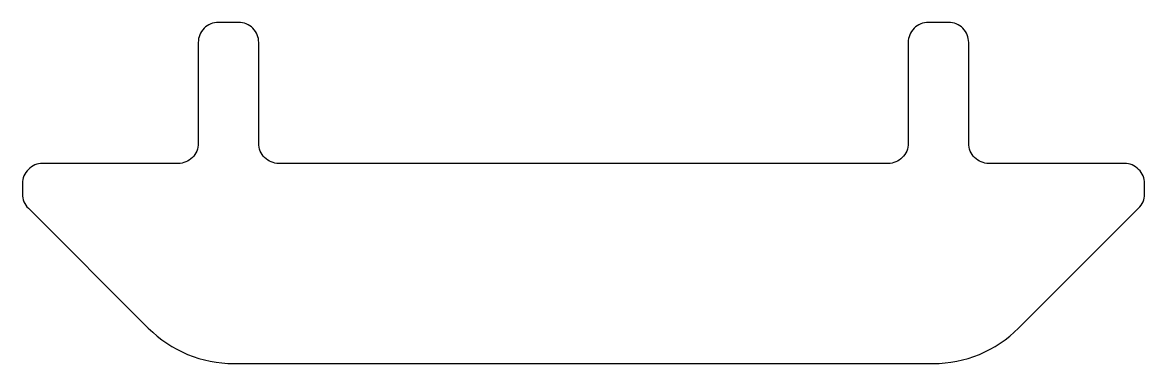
# Model space of a CAD drawing. Extents: x 170.1 to 197.9, y 238.7 to 247.2.
import ezdxf

# ---------------------------------------------------------------- set-up
doc = ezdxf.new("R2010")
doc.units = 0
doc.layers.add('ANA', color=220, linetype='CONTINUOUS')

msp = doc.modelspace()

# ---------------------------------------------------------------- linework, layer by layer
at = {"layer": 'ANA'}
msp.add_lwpolyline([(174.926, 247.185, 0.414214), (174.426, 246.685), (174.426, 244.185, -0.414214), (173.926, 243.685), (170.567, 243.685, 0.414214), (170.067, 243.185), (170.067, 242.926, 0.198912), (170.213, 242.572), (173.188, 239.598, 0.198912), (175.31, 238.719), (186.628, 238.719), (192.646, 238.719, 0.198912), (194.767, 239.598), (197.742, 242.572, 0.198912), (197.889, 242.926), (197.889, 243.185, 0.414214), (197.389, 243.685), (194.029, 243.685, -0.414214), (193.529, 244.185), (193.529, 246.685, 0.414214), (193.029, 247.185), (192.529, 247.185, 0.414214), (192.029, 246.685), (192.029, 244.185, -0.414214), (191.529, 243.685), (176.426, 243.685, -0.414214), (175.926, 244.185), (175.926, 246.685, 0.414214), (175.426, 247.185)], format="xyb", close=True, dxfattribs=at)

doc.saveas('drawing.dxf')
